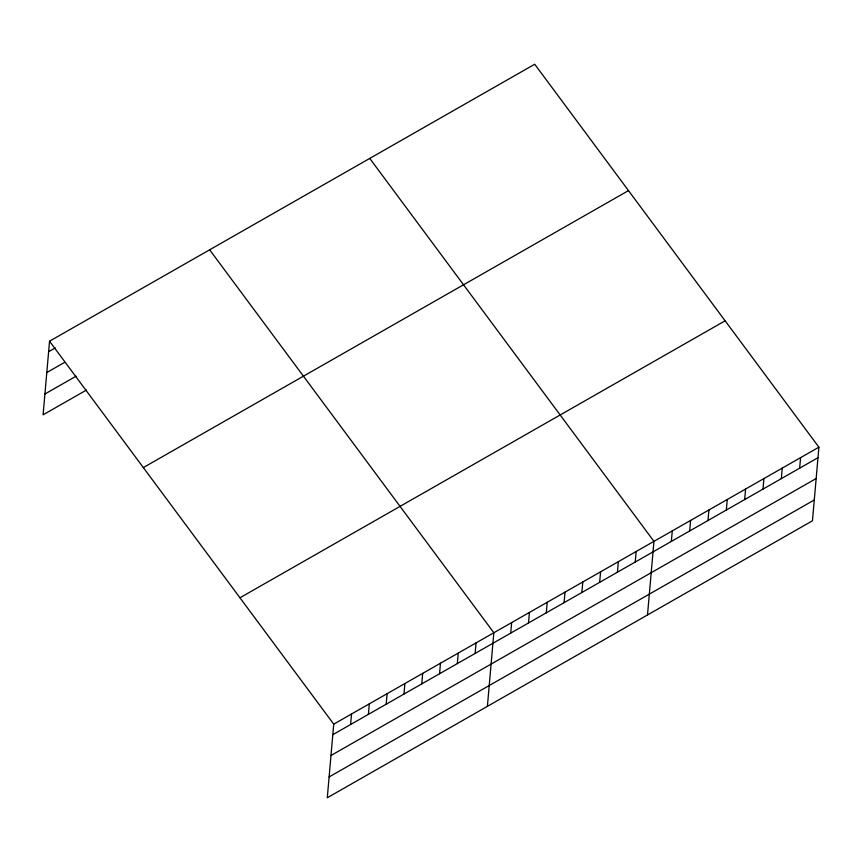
<?xml version="1.0" encoding="UTF-8"?>
<svg xmlns="http://www.w3.org/2000/svg" width="862" height="862" viewBox="0 0 862 862"><rect width="100%" height="100%" fill="white"/><g stroke="black" fill="none" stroke-linecap="round" stroke-linejoin="round"><path stroke-width="1.29" d="M49.543 341.201L333.734 724.155L327.291 797.759L812.457 520.799L818.9 447.184L534.709 64.241L49.543 341.201L43.1 414.816L86.459 390.055M350.608 724.511L351.524 713.995M368.397 714.361L369.313 703.845M386.187 704.2L387.103 693.684M403.976 694.05L404.892 683.534M421.766 683.889L422.682 673.373M439.555 673.739L440.471 663.223M457.345 663.578L458.261 653.062M475.134 653.428L476.05 642.912M487.396 706.355L493.84 632.751L209.649 249.808M510.713 633.117L511.629 622.601M528.503 622.957L529.419 612.44M546.282 612.807L547.208 602.29M564.071 602.646L564.998 592.129M581.861 592.496L582.787 581.979M599.65 582.335L600.577 571.818M617.44 572.185L618.366 561.668M635.229 562.024L636.156 551.508M647.502 614.962L653.946 541.358L369.744 158.414M671.347 541.411L672.274 530.895M689.675 530.949L690.602 520.433M708.004 520.486L708.93 509.97M726.332 510.024L727.259 499.507M744.671 499.561L745.587 489.034M762.999 489.099L763.915 478.572M781.328 478.636L782.243 468.109M799.656 468.174L800.572 457.647M48.617 351.728L55.287 347.914M46.796 372.546L64.585 362.385M44.921 393.999L76.05 376.22M143.329 467.581L628.484 190.61M239.948 597.775L725.114 320.815M333.734 724.155L818.9 447.184M332.818 734.672L817.984 457.711M330.997 755.489L816.163 478.529M329.112 776.942L814.278 499.971"/></g></svg>
